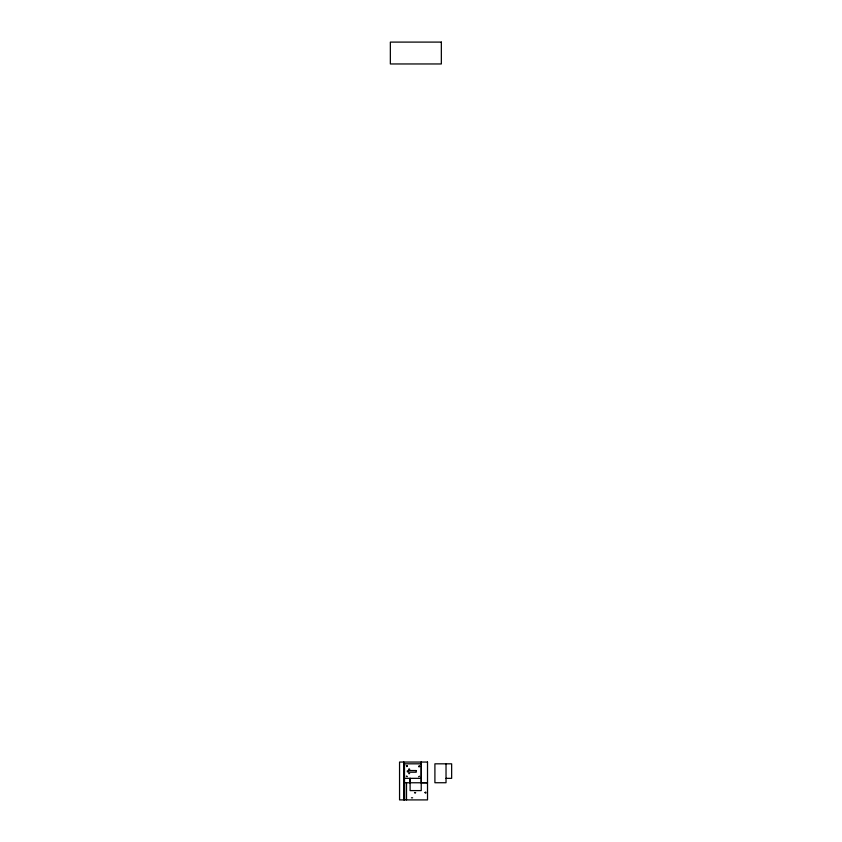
<?xml version="1.0" encoding="UTF-8"?>
<svg xmlns="http://www.w3.org/2000/svg" width="842" height="842" viewBox="0 0 842 842"><rect width="100%" height="100%" fill="white"/><g stroke="black" fill="none" stroke-linecap="round" stroke-linejoin="round"><path stroke-width="1.26" d="M410.107 782.734L410.107 778.345L410.107 790.596L421.232 790.596L421.232 762.052L421.232 782.776L427.515 782.776L404.497 782.765L404.497 799.9L404.497 763.82M414.496 792.533L415.085 793.248L415.674 792.533M418.916 766.767C419.979 763.904 418.158 767.304 419.695 766.441M419.6 776.208L418.569 776.756M408.538 769.388L409.159 768.83L409.78 769.388M411.443 797.806L412.612 797.806M406.812 766.63L407.086 765.736L406.297 765.525M407.107 766.336L407.128 765.831M419.579 766.494L419.084 766.673M409.644 773.598L408.675 773.598M407.317 770.788L407.317 771.925M406.244 776.177L407.17 776.703L406.96 776.177M421.232 763.82L403.728 763.82L403.728 762.052L403.728 799.9M404.486 778.345L421.232 778.345M446.028 778.345L451.649 778.345L451.649 763.82L434.904 763.82L434.904 782.734L446.028 782.734L446.028 763.82M406.518 782.744L406.507 799.9M425.031 792.596C426.189 794.638 426.41 790.817 425.052 792.48M441.345 42.1L390.351 42.1L390.351 63.96L441.345 63.96L441.345 42.1M427.515 762.052L399.55 762.052L399.55 799.9L427.525 799.9L427.515 762.052M416.222 770.546L408.381 770.546L408.381 772.209L416.222 772.209L416.222 770.546"/></g></svg>
